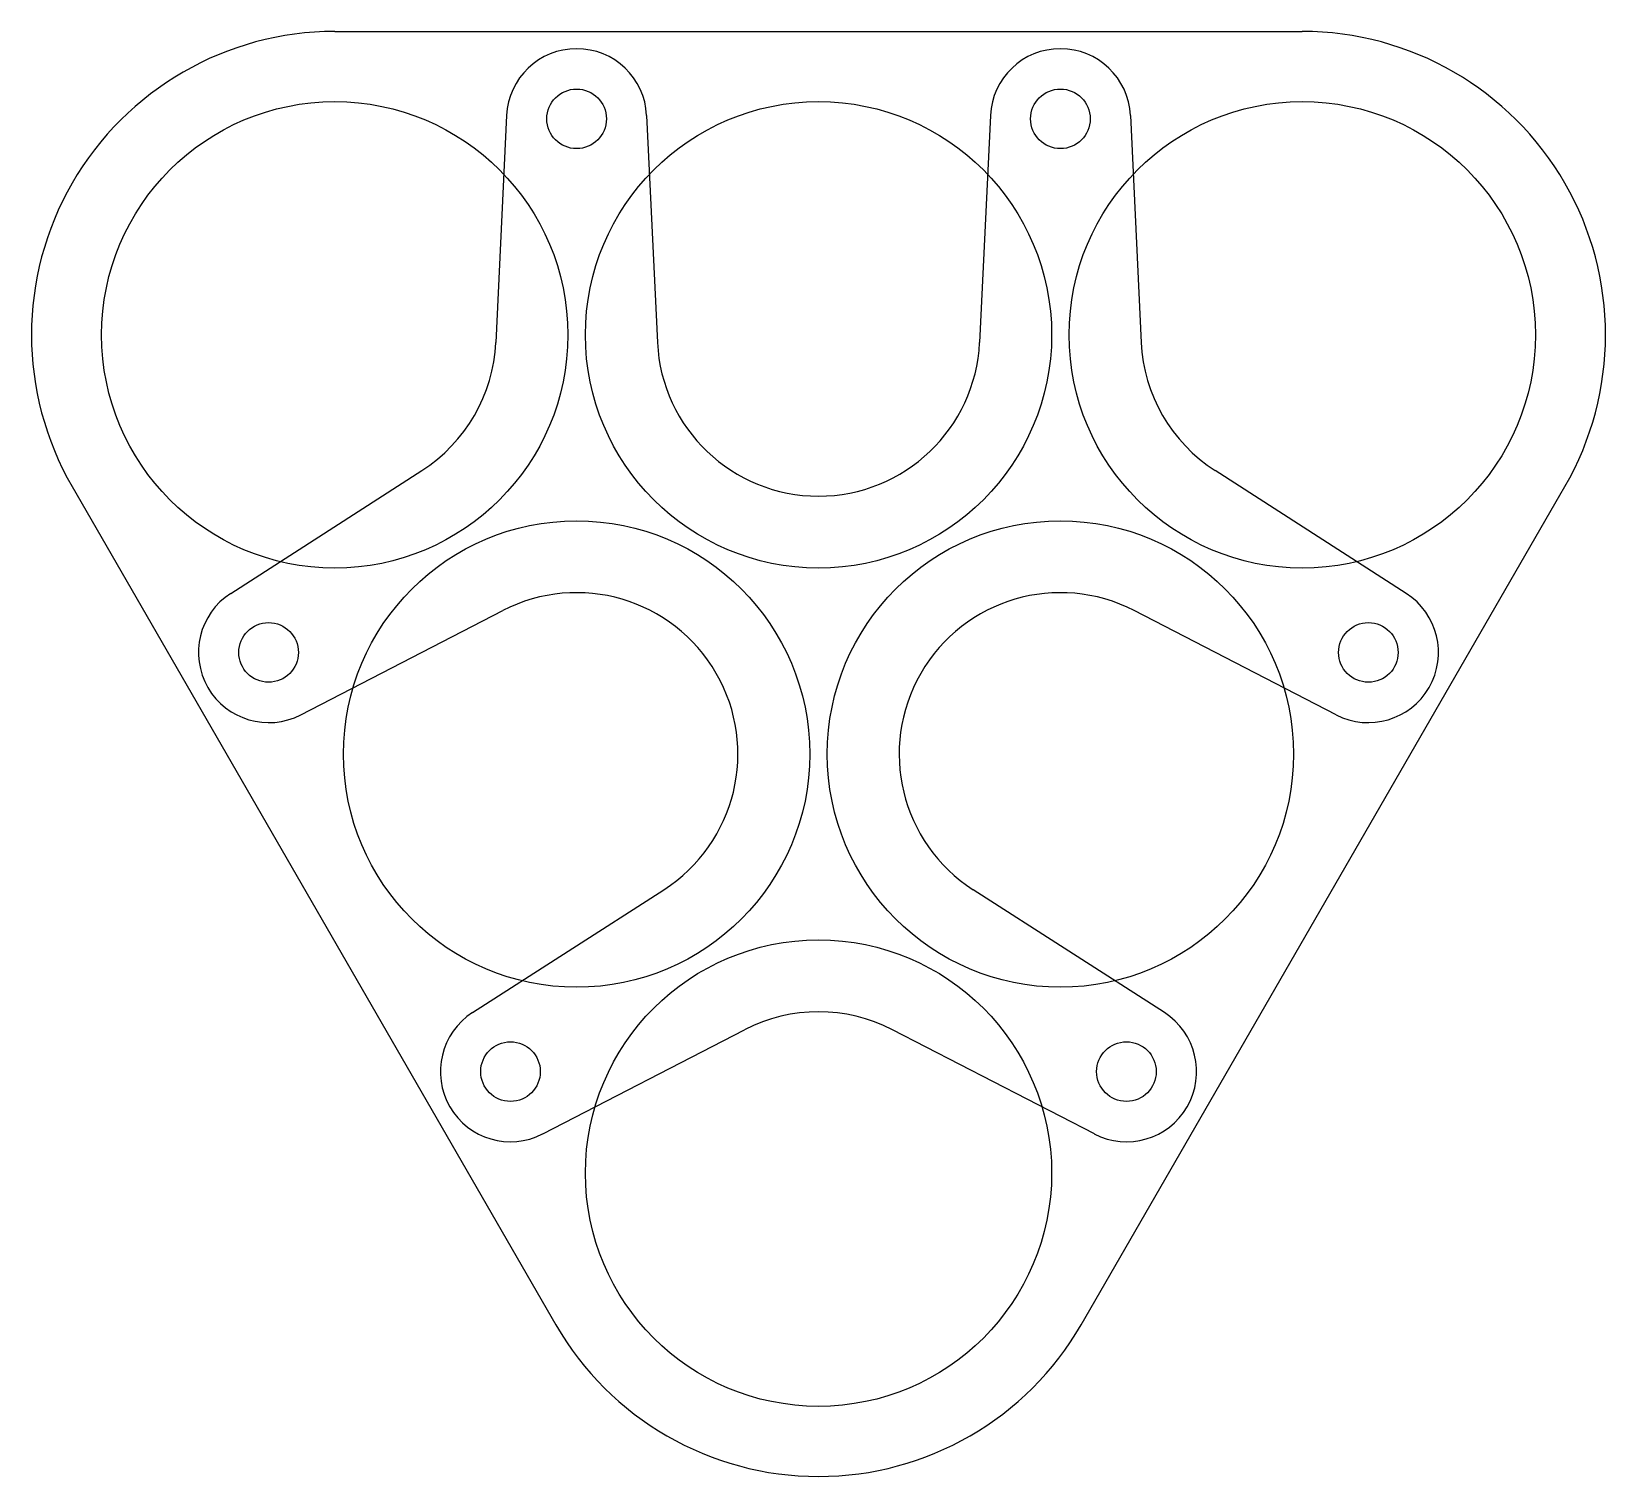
# Model space of a CAD drawing. Header units: millimetres. Extents: x -51 to 173, y 7 to 213.
import ezdxf

# ---------------------------------------------------------------- set-up
doc = ezdxf.new("R2010")
doc.units = ezdxf.units.MM
doc.layers.get('0').update_dxf_attribs({"lineweight": 25, "true_color": 0xffffff})
doc.layers.add('OuterCover', color=30, linetype='Continuous', lineweight=25, true_color=0xff7f00)

msp = doc.modelspace()

# ---------------------------------------------------------------- linework, layer by layer
for p, q in [((-8.05, 213.3), (129.95, 213.3)), ((-45.51, 148.42), (23.49, 28.91)), ((98.4, 28.91), (167.4, 148.42))]:
    msp.add_line(p, q)
for centre, radius in [((26.45, 200.85), 4.25), ((95.45, 200.85), 4.25), ((-8.05, 170.05), 33.25), ((60.95, 170.05), 33.25), ((129.95, 170.05), 33.25), ((26.45, 110.29), 33.25), ((95.45, 110.29), 33.25), ((-17.48, 124.77), 4.25), ((139.37, 124.77), 4.25), ((60.95, 50.54), 33.25), ((17.02, 65.01), 4.25), ((104.87, 65.01), 4.25)]:
    msp.add_circle(centre, radius)
for centre, start, end in [((-8.05, 170.05), 90, 209.9995), ((129.95, 170.05), 329.9999, 90), ((60.95, 50.54), 209.9995, 329.9999)]:
    msp.add_arc(centre, 43.25, start, end)
at = {"layer": 'OuterCover'}
for p, q in [((16.46, 201.33), (14.92, 168.96)), ((36.44, 201.33), (37.97, 168.96)), ((85.46, 201.33), (83.92, 168.96)), ((105.44, 201.33), (106.97, 168.96)), ((-22.88, 133.18), (4.38, 150.7)), ((144.78, 133.18), (117.52, 150.7)), ((-12.89, 115.88), (15.91, 130.73)), ((134.79, 115.88), (105.99, 130.73)), ((11.62, 73.43), (38.88, 90.94)), ((110.28, 73.43), (83.02, 90.94)), ((21.61, 56.13), (50.41, 70.98)), ((100.29, 56.13), (71.49, 70.98))]:
    msp.add_line(p, q, dxfattribs=at)
for centre, radius, start, end in [((26.45, 200.85), 10, 2.7178, 177.2822), ((95.45, 200.85), 10, 2.7193, 177.2807), ((-8.05, 170.05), 23, 302.7183, 357.2822), ((60.95, 170.05), 23, 182.7178, 357.2807), ((129.95, 170.05), 23, 182.7193, 237.2808), ((-17.48, 124.77), 10, 122.7183, 297.2807), ((26.45, 110.29), 23, 302.7183, 117.2807), ((95.45, 110.29), 23, 62.7191, 237.2808), ((139.37, 124.77), 10, 242.7191, 57.2808), ((17.02, 65.01), 10, 122.7183, 297.2807), ((60.95, 50.54), 23, 62.7191, 117.2807), ((104.87, 65.01), 10, 242.7191, 57.2808)]:
    msp.add_arc(centre, radius, start, end, dxfattribs=at)

doc.saveas('drawing.dxf')
